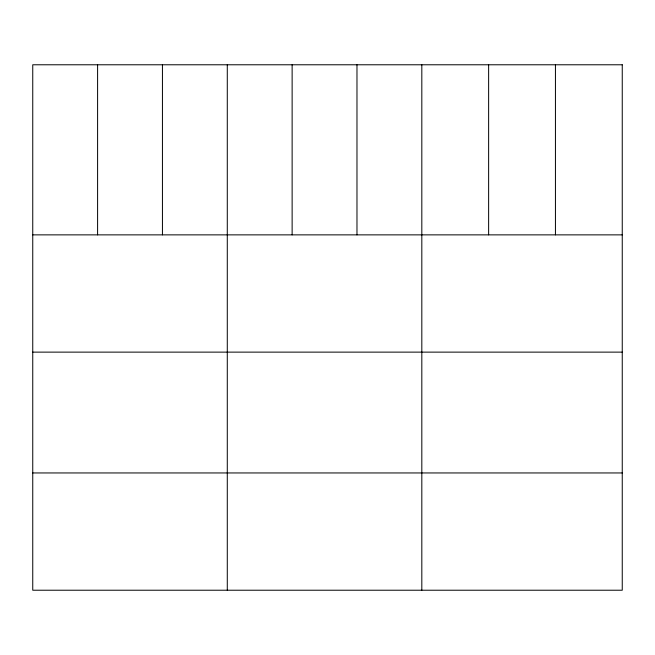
<?xml version="1.0" encoding="UTF-8"?>
<svg xmlns="http://www.w3.org/2000/svg" width="655" height="655" viewBox="0 0 655 655"><rect width="100%" height="100%" fill="white"/><g stroke="black" fill="none" stroke-linecap="round" stroke-linejoin="round"><path stroke-width="0.98" d="M32.75 234.867L622.25 234.867M32.75 352.128L622.25 352.128M32.75 472.951L622.25 472.951M555.44 64.779L555.44 234.867M488.63 64.779L488.63 234.867M421.82 64.779L421.82 590.221M356.975 64.779L356.975 234.867M292.13 64.779L292.13 234.867M227.285 64.779L227.285 590.221M162.44 64.779L162.44 234.867M97.595 64.779L97.595 234.867M622.25 64.779L32.75 64.779L32.75 590.221L622.25 590.221L622.25 64.779"/></g></svg>
